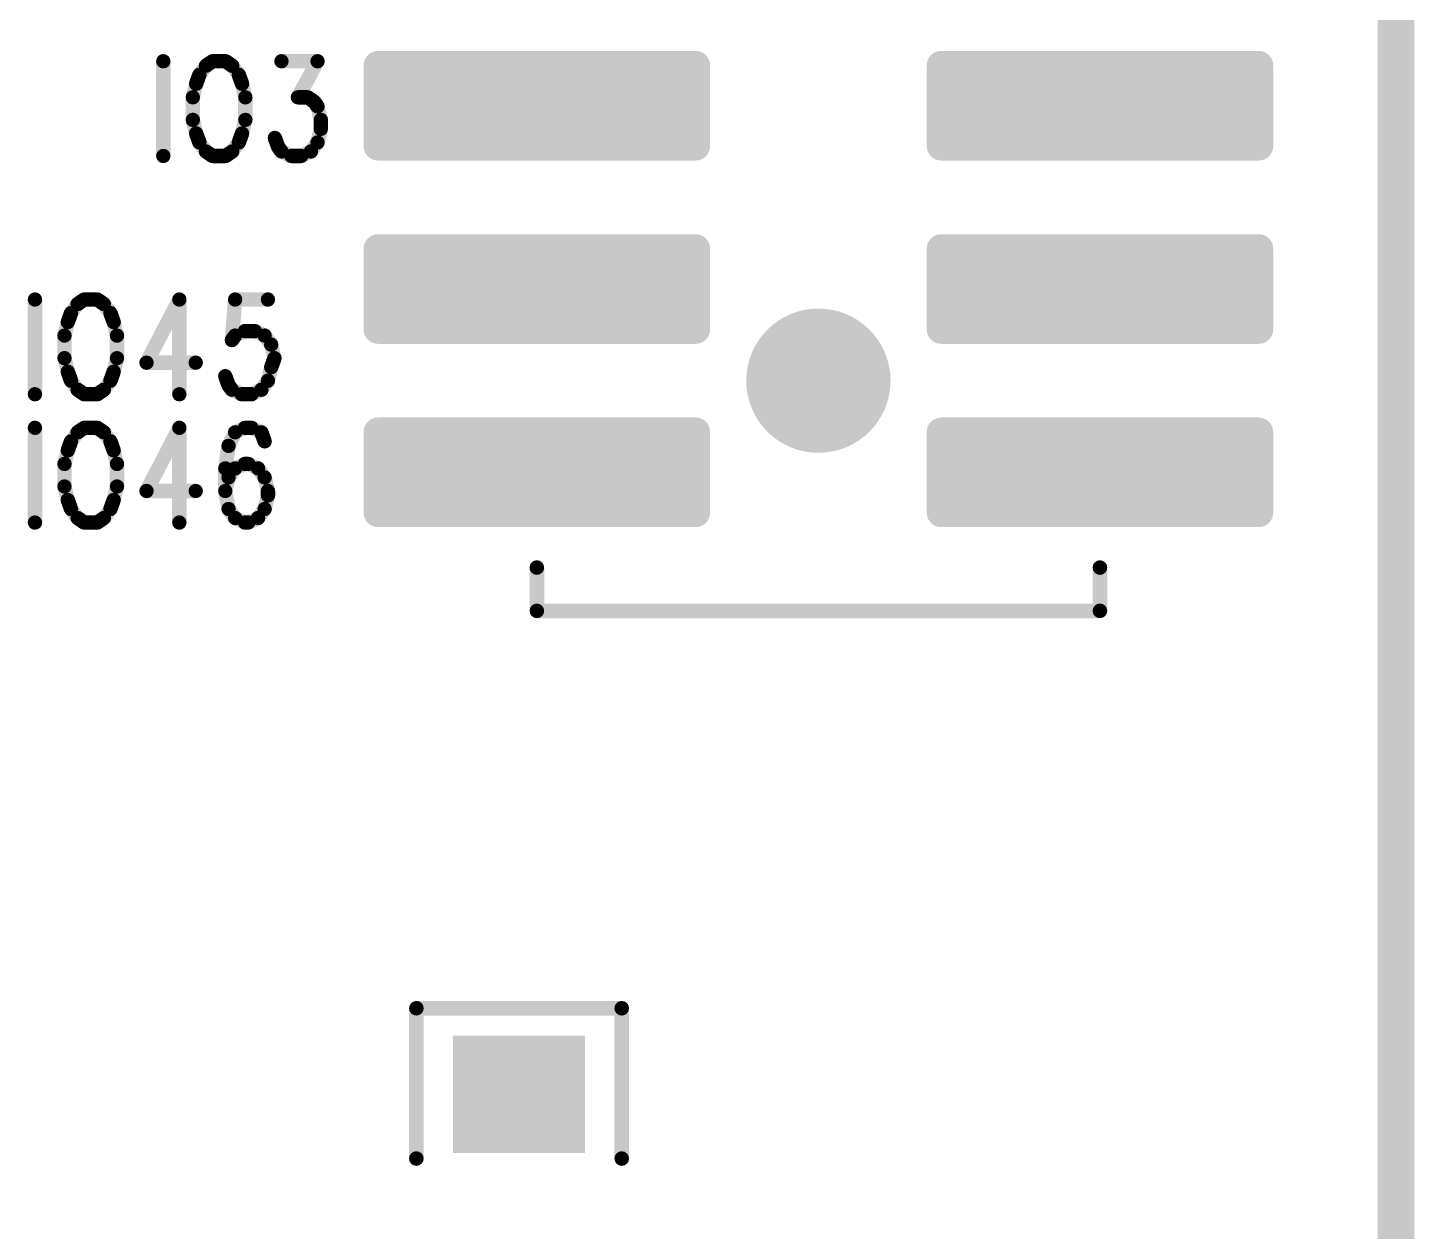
# Model space of a CAD drawing. Header units: millimetres. Extents: x 19.68 to 21.81, y 15.74 to 18.76.
# Drawn here: x 20.4931 to 20.8711, y 16.3347 to 16.663 of the extents above; entities that cross this region are included whole.
import ezdxf

# ---------------------------------------------------------------- set-up
doc = ezdxf.new("R2010")
doc.units = ezdxf.units.MM
doc.header["$MEASUREMENT"] = 0
doc.layers.get('0').update_dxf_attribs({"linetype": 'CONTINUOUS', "lineweight": 0})
doc.layers.add('01_TOP_PHO', color=90, linetype='CONTINUOUS', lineweight=0)

# ---------------------------------------------------------------- blocks, each defined once
blk = doc.blocks.new('ROUND_7')
h = blk.add_hatch(color=256)
edge = h.paths.add_edge_path(flags=0)
edge.add_arc((0, 0), 0.01968, 0, 360)
blk = doc.blocks.new('RECTANGLE_12')
blk.add_solid([(0.018, 0.016), (0.018, -0.016), (-0.018, 0.016), (-0.018, -0.016)])
blk = doc.blocks.new('ROUND_8')
h = blk.add_hatch(color=256)
edge = h.paths.add_edge_path(flags=0)
edge.add_arc((0, 0), 0.00393, 0, 360)
blk = doc.blocks.new('ROUND_10')
h = blk.add_hatch(color=256)
edge = h.paths.add_edge_path(flags=0)
edge.add_arc((0, 0), 0.00197, 0, 360)
blk = doc.blocks.new('ROUND_11')
h = blk.add_hatch(color=256)
edge = h.paths.add_edge_path(flags=0)
edge.add_arc((0, 0), 0.002, 0, 360)

msp = doc.modelspace()

# ---------------------------------------------------------------- linework, layer by layer
at = {"layer": '01_TOP_PHO', "lineweight": 211}
for points, const_width in [([(20.86614, 15.79803), (20.86614, 18.75003)], 0.01), ([(20.86614, 15.75197), (20.86614, 18.1063)], 0.004), ([(20.53004, 16.65387), (20.53004, 16.62803)], 0.00394), ([(20.54167, 16.65264), (20.53988, 16.65018)], 0.00394), ([(20.54346, 16.65387), (20.54167, 16.65264)], 0.00394), ([(20.54704, 16.65387), (20.54346, 16.65387)], 0.00394), ([(20.54883, 16.65264), (20.54704, 16.65387)], 0.00394), ([(20.55062, 16.65018), (20.54883, 16.65264)], 0.00394), ([(20.56225, 16.65387), (20.57209, 16.65387)], 0.00394), ([(20.57209, 16.65387), (20.56673, 16.64403)], 0.00394), ([(20.58858, 16.63071), (20.58858, 16.65276)], 0.00787), ([(20.58858, 16.65276), (20.6752, 16.65276)], 0.00787), ([(20.59055, 16.63071), (20.59055, 16.65276)], 0.00787), ([(20.59843, 16.63071), (20.59843, 16.65276)], 0.00787), ([(20.6063, 16.63071), (20.6063, 16.65276)], 0.00787), ([(20.61417, 16.63071), (20.61417, 16.65276)], 0.00787), ([(20.62205, 16.63071), (20.62205, 16.65276)], 0.00787), ([(20.62992, 16.63071), (20.62992, 16.65276)], 0.00787), ([(20.6378, 16.63071), (20.6378, 16.65276)], 0.00787), ([(20.64567, 16.63071), (20.64567, 16.65276)], 0.00787), ([(20.65354, 16.63071), (20.65354, 16.65276)], 0.00787), ([(20.66142, 16.63071), (20.66142, 16.65276)], 0.00787), ([(20.66929, 16.63071), (20.66929, 16.65276)], 0.00787), ([(20.6752, 16.65276), (20.6752, 16.63071)], 0.00787), ([(20.74213, 16.63071), (20.74213, 16.65276)], 0.00787), ([(20.74213, 16.65276), (20.82874, 16.65276)], 0.00787), ([(20.74803, 16.63071), (20.74803, 16.65276)], 0.00787), ([(20.75591, 16.63071), (20.75591, 16.65276)], 0.00787), ([(20.76378, 16.63071), (20.76378, 16.65276)], 0.00787), ([(20.77165, 16.63071), (20.77165, 16.65276)], 0.00787), ([(20.77953, 16.63071), (20.77953, 16.65276)], 0.00787), ([(20.7874, 16.63071), (20.7874, 16.65276)], 0.00787), ([(20.79528, 16.63071), (20.79528, 16.65276)], 0.00787), ([(20.80315, 16.63071), (20.80315, 16.65276)], 0.00787), ([(20.81102, 16.63071), (20.81102, 16.65276)], 0.00787), ([(20.8189, 16.63071), (20.8189, 16.65276)], 0.00787), ([(20.82677, 16.63071), (20.82677, 16.65276)], 0.00787), ([(20.82874, 16.65276), (20.82874, 16.63071)], 0.00787), ([(20.53988, 16.65018), (20.53899, 16.64772)], 0.00394), ([(20.55151, 16.64772), (20.55062, 16.65018)], 0.00394), ([(20.53899, 16.64772), (20.53809, 16.64403)], 0.00394), ([(20.55241, 16.64403), (20.55151, 16.64772)], 0.00394), ([(20.58858, 16.64567), (20.6752, 16.64567)], 0.00787), ([(20.74213, 16.64567), (20.82874, 16.64567)], 0.00787), ([(20.53809, 16.64403), (20.53809, 16.63787)], 0.00394), ([(20.55241, 16.63787), (20.55241, 16.64403)], 0.00394), ([(20.56673, 16.64403), (20.56941, 16.64403)], 0.00394), ([(20.56941, 16.64403), (20.5712, 16.6428)], 0.00394), ([(20.5712, 16.6428), (20.57209, 16.64156)], 0.00394), ([(20.57209, 16.64156), (20.57299, 16.63787)], 0.00394), ([(20.53809, 16.63787), (20.53899, 16.63418)], 0.00394), ([(20.55151, 16.63418), (20.55241, 16.63787)], 0.00394), ([(20.57299, 16.63787), (20.57299, 16.63541)], 0.00394), ([(20.58858, 16.6378), (20.6752, 16.6378)], 0.00787), ([(20.74213, 16.6378), (20.82874, 16.6378)], 0.00787), ([(20.53899, 16.63418), (20.53988, 16.63172)], 0.00394), ([(20.55062, 16.63172), (20.55151, 16.63418)], 0.00394), ([(20.57299, 16.63541), (20.57209, 16.63172)], 0.00394), ([(20.53988, 16.63172), (20.54167, 16.62926)], 0.00394), ([(20.54883, 16.62926), (20.55062, 16.63172)], 0.00394), ([(20.56136, 16.63049), (20.56046, 16.63295)], 0.00394), ([(20.56225, 16.62926), (20.56136, 16.63049)], 0.00394), ([(20.57209, 16.63172), (20.5703, 16.62926)], 0.00394), ([(20.6752, 16.63071), (20.58858, 16.63071)], 0.00787), ([(20.82874, 16.63071), (20.74213, 16.63071)], 0.00787), ([(20.54167, 16.62926), (20.54346, 16.62803)], 0.00394), ([(20.54346, 16.62803), (20.54704, 16.62803)], 0.00394), ([(20.54704, 16.62803), (20.54883, 16.62926)], 0.00394), ([(20.56494, 16.62803), (20.56225, 16.62926)], 0.00394), ([(20.56762, 16.62803), (20.56494, 16.62803)], 0.00394), ([(20.5703, 16.62926), (20.56762, 16.62803)], 0.00394), ([(20.58858, 16.58071), (20.58858, 16.60276)], 0.00787), ([(20.58858, 16.60276), (20.6752, 16.60276)], 0.00787), ([(20.59055, 16.58071), (20.59055, 16.60276)], 0.00787), ([(20.59843, 16.58071), (20.59843, 16.60276)], 0.00787), ([(20.6063, 16.58071), (20.6063, 16.60276)], 0.00787), ([(20.61417, 16.58071), (20.61417, 16.60276)], 0.00787), ([(20.62205, 16.58071), (20.62205, 16.60276)], 0.00787), ([(20.62992, 16.58071), (20.62992, 16.60276)], 0.00787), ([(20.6378, 16.58071), (20.6378, 16.60276)], 0.00787), ([(20.64567, 16.58071), (20.64567, 16.60276)], 0.00787), ([(20.65354, 16.58071), (20.65354, 16.60276)], 0.00787), ([(20.66142, 16.58071), (20.66142, 16.60276)], 0.00787), ([(20.66929, 16.58071), (20.66929, 16.60276)], 0.00787), ([(20.6752, 16.60276), (20.6752, 16.58071)], 0.00787), ([(20.74213, 16.58071), (20.74213, 16.60276)], 0.00787), ([(20.74213, 16.60276), (20.82874, 16.60276)], 0.00787), ([(20.74803, 16.58071), (20.74803, 16.60276)], 0.00787), ([(20.75591, 16.58071), (20.75591, 16.60276)], 0.00787), ([(20.76378, 16.58071), (20.76378, 16.60276)], 0.00787), ([(20.77165, 16.58071), (20.77165, 16.60276)], 0.00787), ([(20.77953, 16.58071), (20.77953, 16.60276)], 0.00787), ([(20.7874, 16.58071), (20.7874, 16.60276)], 0.00787), ([(20.79528, 16.58071), (20.79528, 16.60276)], 0.00787), ([(20.80315, 16.58071), (20.80315, 16.60276)], 0.00787), ([(20.81102, 16.58071), (20.81102, 16.60276)], 0.00787), ([(20.8189, 16.58071), (20.8189, 16.60276)], 0.00787), ([(20.82677, 16.58071), (20.82677, 16.60276)], 0.00787), ([(20.82874, 16.60276), (20.82874, 16.58071)], 0.00787), ([(20.58858, 16.59843), (20.6752, 16.59843)], 0.00787), ([(20.74213, 16.59843), (20.82874, 16.59843)], 0.00787), ([(20.58858, 16.59055), (20.6752, 16.59055)], 0.00787), ([(20.74213, 16.59055), (20.82874, 16.59055)], 0.00787), ([(20.49504, 16.58887), (20.49504, 16.56303)], 0.00394), ([(20.50846, 16.58887), (20.50667, 16.58764)], 0.00394), ([(20.51204, 16.58887), (20.50846, 16.58887)], 0.00394), ([(20.51383, 16.58764), (20.51204, 16.58887)], 0.00394), ([(20.53441, 16.58887), (20.52546, 16.57164)], 0.00394), ([(20.53441, 16.58887), (20.53441, 16.56303)], 0.00394), ([(20.54962, 16.58887), (20.54873, 16.5778)], 0.00394), ([(20.55857, 16.58887), (20.54962, 16.58887)], 0.00394), ([(20.50488, 16.58518), (20.50399, 16.58272)], 0.00394), ([(20.50667, 16.58764), (20.50488, 16.58518)], 0.00394), ([(20.51562, 16.58518), (20.51383, 16.58764)], 0.00394), ([(20.51651, 16.58272), (20.51562, 16.58518)], 0.00394), ([(20.58858, 16.58268), (20.6752, 16.58268)], 0.00787), ([(20.74213, 16.58268), (20.82874, 16.58268)], 0.00787), ([(20.50399, 16.58272), (20.50309, 16.57903)], 0.00394), ([(20.51741, 16.57903), (20.51651, 16.58272)], 0.00394), ([(20.54962, 16.57903), (20.5523, 16.58026)], 0.00394), ([(20.5523, 16.58026), (20.55499, 16.58026)], 0.00394), ([(20.55499, 16.58026), (20.55767, 16.57903)], 0.00394), ([(20.6752, 16.58071), (20.58858, 16.58071)], 0.00787), ([(20.82874, 16.58071), (20.74213, 16.58071)], 0.00787), ([(20.50309, 16.57903), (20.50309, 16.57287)], 0.00394), ([(20.51741, 16.57287), (20.51741, 16.57903)], 0.00394), ([(20.54873, 16.5778), (20.54962, 16.57903)], 0.00394), ([(20.55767, 16.57903), (20.55946, 16.57656)], 0.00394), ([(20.55946, 16.57656), (20.56036, 16.57287)], 0.00394), ([(20.50309, 16.57287), (20.50399, 16.56918)], 0.00394), ([(20.51651, 16.56918), (20.51741, 16.57287)], 0.00394), ([(20.56036, 16.57287), (20.55946, 16.57041)], 0.00394), ([(20.50399, 16.56918), (20.50488, 16.56672)], 0.00394), ([(20.51562, 16.56672), (20.51651, 16.56918)], 0.00394), ([(20.52546, 16.57164), (20.53888, 16.57164)], 0.00394), ([(20.55946, 16.57041), (20.55857, 16.56672)], 0.00394), ([(20.50488, 16.56672), (20.50667, 16.56426)], 0.00394), ([(20.51383, 16.56426), (20.51562, 16.56672)], 0.00394), ([(20.54783, 16.56549), (20.54694, 16.56795)], 0.00394), ([(20.54873, 16.56426), (20.54783, 16.56549)], 0.00394), ([(20.55857, 16.56672), (20.55678, 16.56426)], 0.00394), ([(20.50667, 16.56426), (20.50846, 16.56303)], 0.00394), ([(20.50846, 16.56303), (20.51204, 16.56303)], 0.00394), ([(20.51204, 16.56303), (20.51383, 16.56426)], 0.00394), ([(20.55141, 16.56303), (20.54873, 16.56426)], 0.00394), ([(20.55409, 16.56303), (20.55141, 16.56303)], 0.00394), ([(20.55678, 16.56426), (20.55409, 16.56303)], 0.00394), ([(20.49504, 16.55387), (20.49504, 16.52803)], 0.00394), ([(20.50846, 16.55387), (20.50667, 16.55264)], 0.00394), ([(20.51204, 16.55387), (20.50846, 16.55387)], 0.00394), ([(20.51383, 16.55264), (20.51204, 16.55387)], 0.00394), ([(20.53441, 16.55387), (20.52546, 16.53664)], 0.00394), ([(20.53441, 16.55387), (20.53441, 16.52803)], 0.00394), ([(20.5523, 16.55387), (20.54962, 16.55264)], 0.00394), ([(20.55409, 16.55387), (20.5523, 16.55387)], 0.00394), ([(20.55678, 16.55264), (20.55409, 16.55387)], 0.00394), ([(20.58858, 16.53071), (20.58858, 16.55276)], 0.00787), ([(20.58858, 16.55276), (20.6752, 16.55276)], 0.00787), ([(20.59055, 16.53071), (20.59055, 16.55276)], 0.00787), ([(20.59843, 16.53071), (20.59843, 16.55276)], 0.00787), ([(20.6063, 16.53071), (20.6063, 16.55276)], 0.00787), ([(20.61417, 16.53071), (20.61417, 16.55276)], 0.00787), ([(20.62205, 16.53071), (20.62205, 16.55276)], 0.00787), ([(20.62992, 16.53071), (20.62992, 16.55276)], 0.00787), ([(20.6378, 16.53071), (20.6378, 16.55276)], 0.00787), ([(20.64567, 16.53071), (20.64567, 16.55276)], 0.00787), ([(20.65354, 16.53071), (20.65354, 16.55276)], 0.00787), ([(20.66142, 16.53071), (20.66142, 16.55276)], 0.00787), ([(20.66929, 16.53071), (20.66929, 16.55276)], 0.00787), ([(20.6752, 16.55276), (20.6752, 16.53071)], 0.00787), ([(20.74213, 16.53071), (20.74213, 16.55276)], 0.00787), ([(20.74213, 16.55276), (20.82874, 16.55276)], 0.00787), ([(20.74803, 16.53071), (20.74803, 16.55276)], 0.00787), ([(20.75591, 16.53071), (20.75591, 16.55276)], 0.00787), ([(20.76378, 16.53071), (20.76378, 16.55276)], 0.00787), ([(20.77165, 16.53071), (20.77165, 16.55276)], 0.00787), ([(20.77953, 16.53071), (20.77953, 16.55276)], 0.00787), ([(20.7874, 16.53071), (20.7874, 16.55276)], 0.00787), ([(20.79528, 16.53071), (20.79528, 16.55276)], 0.00787), ([(20.80315, 16.53071), (20.80315, 16.55276)], 0.00787), ([(20.81102, 16.53071), (20.81102, 16.55276)], 0.00787), ([(20.8189, 16.53071), (20.8189, 16.55276)], 0.00787), ([(20.82677, 16.53071), (20.82677, 16.55276)], 0.00787), ([(20.82874, 16.55276), (20.82874, 16.53071)], 0.00787), ([(20.50488, 16.55018), (20.50399, 16.54772)], 0.00394), ([(20.50667, 16.55264), (20.50488, 16.55018)], 0.00394), ([(20.51562, 16.55018), (20.51383, 16.55264)], 0.00394), ([(20.51651, 16.54772), (20.51562, 16.55018)], 0.00394), ([(20.54962, 16.55264), (20.54783, 16.54895)], 0.00394), ([(20.55767, 16.55018), (20.55678, 16.55264)], 0.00394), ([(20.58858, 16.55118), (20.6752, 16.55118)], 0.00787), ([(20.74213, 16.55118), (20.82874, 16.55118)], 0.00787), ([(20.50399, 16.54772), (20.50309, 16.54403)], 0.00394), ([(20.51741, 16.54403), (20.51651, 16.54772)], 0.00394), ([(20.54783, 16.54895), (20.54694, 16.5428)], 0.00394), ([(20.50309, 16.54403), (20.50309, 16.53787)], 0.00394), ([(20.51741, 16.53787), (20.51741, 16.54403)], 0.00394), ([(20.54694, 16.5428), (20.54694, 16.53664)], 0.00394), ([(20.54962, 16.5428), (20.54783, 16.54033)], 0.00394), ([(20.5523, 16.54403), (20.54962, 16.5428)], 0.00394), ([(20.5532, 16.54403), (20.5523, 16.54403)], 0.00394), ([(20.55588, 16.5428), (20.5532, 16.54403)], 0.00394), ([(20.55767, 16.54033), (20.55588, 16.5428)], 0.00394), ([(20.58858, 16.54331), (20.6752, 16.54331)], 0.00787), ([(20.74213, 16.54331), (20.82874, 16.54331)], 0.00787), ([(20.54783, 16.54033), (20.54694, 16.53664)], 0.00394), ([(20.55857, 16.53664), (20.55767, 16.54033)], 0.00394), ([(20.50309, 16.53787), (20.50399, 16.53418)], 0.00394), ([(20.51651, 16.53418), (20.51741, 16.53787)], 0.00394), ([(20.52546, 16.53664), (20.53888, 16.53664)], 0.00394), ([(20.54694, 16.53664), (20.54783, 16.53172)], 0.00394), ([(20.55767, 16.53172), (20.55857, 16.53541)], 0.00394), ([(20.55857, 16.53541), (20.55857, 16.53664)], 0.00394), ([(20.58858, 16.53543), (20.6752, 16.53543)], 0.00787), ([(20.74213, 16.53543), (20.82874, 16.53543)], 0.00787), ([(20.50399, 16.53418), (20.50488, 16.53172)], 0.00394), ([(20.50488, 16.53172), (20.50667, 16.52926)], 0.00394), ([(20.51383, 16.52926), (20.51562, 16.53172)], 0.00394), ([(20.51562, 16.53172), (20.51651, 16.53418)], 0.00394), ([(20.54783, 16.53172), (20.54962, 16.52926)], 0.00394), ([(20.55588, 16.52926), (20.55767, 16.53172)], 0.00394), ([(20.6752, 16.53071), (20.58858, 16.53071)], 0.00787), ([(20.82874, 16.53071), (20.74213, 16.53071)], 0.00787), ([(20.50667, 16.52926), (20.50846, 16.52803)], 0.00394), ([(20.50846, 16.52803), (20.51204, 16.52803)], 0.00394), ([(20.51204, 16.52803), (20.51383, 16.52926)], 0.00394), ([(20.54962, 16.52926), (20.5523, 16.52803)], 0.00394), ([(20.5523, 16.52803), (20.5532, 16.52803)], 0.00394), ([(20.5532, 16.52803), (20.55588, 16.52926)], 0.00394), ([(20.63189, 16.50394), (20.63189, 16.51575)], 0.004), ([(20.78543, 16.51575), (20.78543, 16.50394)], 0.004), ([(20.78543, 16.50394), (20.63189, 16.50394)], 0.004), ([(20.65504, 16.39553), (20.59904, 16.39553)], 0.004), ([(20.59904, 16.39553), (20.59904, 16.35453)], 0.004), ([(20.65504, 16.35453), (20.65504, 16.39553)], 0.004)]:
    msp.add_lwpolyline(points, dxfattribs=dict(at, const_width=const_width))

# ---------------------------------------------------------------- block references
at = {"layer": '01_TOP_PHO'}
for name, p in [('ROUND_10', (20.53004, 16.65387)), ('ROUND_10', (20.54167, 16.65264)), ('ROUND_10', (20.54346, 16.65387)), ('ROUND_10', (20.54346, 16.65387)), ('ROUND_10', (20.54704, 16.65387)), ('ROUND_10', (20.54883, 16.65264)), ('ROUND_10', (20.56225, 16.65387)), ('ROUND_10', (20.57209, 16.65387)), ('ROUND_8', (20.58858, 16.65276)), ('ROUND_8', (20.59055, 16.65276)), ('ROUND_8', (20.59843, 16.65276)), ('ROUND_8', (20.6063, 16.65276)), ('ROUND_8', (20.61417, 16.65276)), ('ROUND_8', (20.62205, 16.65276)), ('ROUND_8', (20.62992, 16.65276)), ('ROUND_8', (20.6378, 16.65276)), ('ROUND_8', (20.64567, 16.65276)), ('ROUND_8', (20.65354, 16.65276)), ('ROUND_8', (20.66142, 16.65276)), ('ROUND_8', (20.66929, 16.65276)), ('ROUND_8', (20.6752, 16.65276)), ('ROUND_8', (20.74213, 16.65276)), ('ROUND_8', (20.74803, 16.65276)), ('ROUND_8', (20.75591, 16.65276)), ('ROUND_8', (20.76378, 16.65276)), ('ROUND_8', (20.77165, 16.65276)), ('ROUND_8', (20.77953, 16.65276)), ('ROUND_8', (20.7874, 16.65276)), ('ROUND_8', (20.79528, 16.65276)), ('ROUND_8', (20.80315, 16.65276)), ('ROUND_8', (20.81102, 16.65276)), ('ROUND_8', (20.8189, 16.65276)), ('ROUND_8', (20.82677, 16.65276)), ('ROUND_8', (20.82874, 16.65276)), ('ROUND_10', (20.53988, 16.65018)), ('ROUND_10', (20.55062, 16.65018)), ('ROUND_10', (20.53899, 16.64772)), ('ROUND_10', (20.55151, 16.64772)), ('ROUND_8', (20.58858, 16.64567)), ('ROUND_8', (20.6752, 16.64567)), ('ROUND_8', (20.74213, 16.64567)), ('ROUND_8', (20.82874, 16.64567)), ('ROUND_10', (20.53809, 16.64403)), ('ROUND_10', (20.55241, 16.64403)), ('ROUND_10', (20.56673, 16.64403)), ('ROUND_10', (20.56941, 16.64403)), ('ROUND_10', (20.5712, 16.6428)), ('ROUND_10', (20.57209, 16.64156)), ('ROUND_10', (20.53809, 16.63787)), ('ROUND_10', (20.55241, 16.63787)), ('ROUND_10', (20.57299, 16.63787)), ('ROUND_8', (20.58858, 16.6378)), ('ROUND_8', (20.6752, 16.6378)), ('ROUND_8', (20.74213, 16.6378)), ('ROUND_8', (20.82874, 16.6378)), ('ROUND_10', (20.53899, 16.63418)), ('ROUND_10', (20.55151, 16.63418)), ('ROUND_10', (20.57299, 16.63541)), ('ROUND_10', (20.53988, 16.63172)), ('ROUND_10', (20.55062, 16.63172)), ('ROUND_10', (20.56046, 16.63295)), ('ROUND_10', (20.56136, 16.63049)), ('ROUND_10', (20.57209, 16.63172)), ('ROUND_8', (20.58858, 16.63071)), ('ROUND_8', (20.58858, 16.63071)), ('ROUND_8', (20.59055, 16.63071)), ('ROUND_8', (20.59843, 16.63071)), ('ROUND_8', (20.6063, 16.63071)), ('ROUND_8', (20.61417, 16.63071)), ('ROUND_8', (20.62205, 16.63071)), ('ROUND_8', (20.62992, 16.63071)), ('ROUND_8', (20.6378, 16.63071)), ('ROUND_8', (20.64567, 16.63071)), ('ROUND_8', (20.65354, 16.63071)), ('ROUND_8', (20.66142, 16.63071)), ('ROUND_8', (20.66929, 16.63071)), ('ROUND_8', (20.6752, 16.63071)), ('ROUND_8', (20.74213, 16.63071)), ('ROUND_8', (20.74213, 16.63071)), ('ROUND_8', (20.74803, 16.63071)), ('ROUND_8', (20.75591, 16.63071)), ('ROUND_8', (20.76378, 16.63071)), ('ROUND_8', (20.77165, 16.63071)), ('ROUND_8', (20.77953, 16.63071)), ('ROUND_8', (20.7874, 16.63071)), ('ROUND_8', (20.79528, 16.63071)), ('ROUND_8', (20.80315, 16.63071)), ('ROUND_8', (20.81102, 16.63071)), ('ROUND_8', (20.8189, 16.63071)), ('ROUND_8', (20.82677, 16.63071)), ('ROUND_8', (20.82874, 16.63071)), ('ROUND_10', (20.53004, 16.62803)), ('ROUND_10', (20.54167, 16.62926)), ('ROUND_10', (20.54346, 16.62803)), ('ROUND_10', (20.54704, 16.62803)), ('ROUND_10', (20.54883, 16.62926)), ('ROUND_10', (20.56225, 16.62926)), ('ROUND_10', (20.56494, 16.62803)), ('ROUND_10', (20.56762, 16.62803)), ('ROUND_10', (20.5703, 16.62926)), ('ROUND_8', (20.58858, 16.60276)), ('ROUND_8', (20.59055, 16.60276)), ('ROUND_8', (20.59843, 16.60276)), ('ROUND_8', (20.6063, 16.60276)), ('ROUND_8', (20.61417, 16.60276)), ('ROUND_8', (20.62205, 16.60276)), ('ROUND_8', (20.62992, 16.60276)), ('ROUND_8', (20.6378, 16.60276)), ('ROUND_8', (20.64567, 16.60276)), ('ROUND_8', (20.65354, 16.60276)), ('ROUND_8', (20.66142, 16.60276)), ('ROUND_8', (20.66929, 16.60276)), ('ROUND_8', (20.6752, 16.60276)), ('ROUND_8', (20.74213, 16.60276)), ('ROUND_8', (20.74803, 16.60276)), ('ROUND_8', (20.75591, 16.60276)), ('ROUND_8', (20.76378, 16.60276)), ('ROUND_8', (20.77165, 16.60276)), ('ROUND_8', (20.77953, 16.60276)), ('ROUND_8', (20.7874, 16.60276)), ('ROUND_8', (20.79528, 16.60276)), ('ROUND_8', (20.80315, 16.60276)), ('ROUND_8', (20.81102, 16.60276)), ('ROUND_8', (20.8189, 16.60276)), ('ROUND_8', (20.82677, 16.60276)), ('ROUND_8', (20.82874, 16.60276)), ('ROUND_8', (20.58858, 16.59843)), ('ROUND_8', (20.6752, 16.59843)), ('ROUND_8', (20.74213, 16.59843)), ('ROUND_8', (20.82874, 16.59843)), ('ROUND_8', (20.58858, 16.59055)), ('ROUND_8', (20.6752, 16.59055)), ('ROUND_8', (20.74213, 16.59055)), ('ROUND_8', (20.82874, 16.59055)), ('ROUND_10', (20.49504, 16.58887)), ('ROUND_10', (20.50846, 16.58887)), ('ROUND_10', (20.50846, 16.58887)), ('ROUND_10', (20.51204, 16.58887)), ('ROUND_10', (20.53441, 16.58887)), ('ROUND_10', (20.53441, 16.58887)), ('ROUND_10', (20.54962, 16.58887)), ('ROUND_10', (20.55857, 16.58887)), ('ROUND_10', (20.50488, 16.58518)), ('ROUND_10', (20.50667, 16.58764)), ('ROUND_10', (20.51383, 16.58764)), ('ROUND_10', (20.51562, 16.58518)), ('ROUND_8', (20.58858, 16.58268)), ('ROUND_8', (20.6752, 16.58268)), ('ROUND_7', (20.70866, 16.56673)), ('ROUND_8', (20.74213, 16.58268)), ('ROUND_8', (20.82874, 16.58268)), ('ROUND_10', (20.50399, 16.58272)), ('ROUND_10', (20.51651, 16.58272)), ('ROUND_10', (20.5523, 16.58026)), ('ROUND_10', (20.55499, 16.58026)), ('ROUND_8', (20.58858, 16.58071)), ('ROUND_8', (20.58858, 16.58071)), ('ROUND_8', (20.59055, 16.58071)), ('ROUND_8', (20.59843, 16.58071)), ('ROUND_8', (20.6063, 16.58071)), ('ROUND_8', (20.61417, 16.58071)), ('ROUND_8', (20.62205, 16.58071)), ('ROUND_8', (20.62992, 16.58071)), ('ROUND_8', (20.6378, 16.58071)), ('ROUND_8', (20.64567, 16.58071)), ('ROUND_8', (20.65354, 16.58071)), ('ROUND_8', (20.66142, 16.58071)), ('ROUND_8', (20.66929, 16.58071)), ('ROUND_8', (20.6752, 16.58071)), ('ROUND_8', (20.74213, 16.58071)), ('ROUND_8', (20.74213, 16.58071)), ('ROUND_8', (20.74803, 16.58071)), ('ROUND_8', (20.75591, 16.58071)), ('ROUND_8', (20.76378, 16.58071)), ('ROUND_8', (20.77165, 16.58071)), ('ROUND_8', (20.77953, 16.58071)), ('ROUND_8', (20.7874, 16.58071)), ('ROUND_8', (20.79528, 16.58071)), ('ROUND_8', (20.80315, 16.58071)), ('ROUND_8', (20.81102, 16.58071)), ('ROUND_8', (20.8189, 16.58071)), ('ROUND_8', (20.82677, 16.58071)), ('ROUND_8', (20.82874, 16.58071)), ('ROUND_10', (20.50309, 16.57903)), ('ROUND_10', (20.51741, 16.57903)), ('ROUND_10', (20.54873, 16.5778)), ('ROUND_10', (20.54962, 16.57903)), ('ROUND_10', (20.55767, 16.57903)), ('ROUND_10', (20.55946, 16.57656)), ('ROUND_10', (20.50309, 16.57287)), ('ROUND_10', (20.51741, 16.57287)), ('ROUND_10', (20.56036, 16.57287)), ('ROUND_10', (20.50399, 16.56918)), ('ROUND_10', (20.51651, 16.56918)), ('ROUND_10', (20.52546, 16.57164)), ('ROUND_10', (20.53888, 16.57164)), ('ROUND_10', (20.55946, 16.57041)), ('ROUND_10', (20.50488, 16.56672)), ('ROUND_10', (20.51562, 16.56672)), ('ROUND_10', (20.54694, 16.56795)), ('ROUND_10', (20.54783, 16.56549)), ('ROUND_10', (20.55857, 16.56672)), ('ROUND_10', (20.49504, 16.56303)), ('ROUND_10', (20.50667, 16.56426)), ('ROUND_10', (20.50846, 16.56303)), ('ROUND_10', (20.51204, 16.56303)), ('ROUND_10', (20.51383, 16.56426)), ('ROUND_10', (20.53441, 16.56303)), ('ROUND_10', (20.54873, 16.56426)), ('ROUND_10', (20.55141, 16.56303)), ('ROUND_10', (20.55409, 16.56303)), ('ROUND_10', (20.55678, 16.56426)), ('ROUND_10', (20.49504, 16.55387)), ('ROUND_10', (20.50846, 16.55387)), ('ROUND_10', (20.50846, 16.55387)), ('ROUND_10', (20.51204, 16.55387)), ('ROUND_10', (20.53441, 16.55387)), ('ROUND_10', (20.53441, 16.55387)), ('ROUND_10', (20.5523, 16.55387)), ('ROUND_10', (20.55409, 16.55387)), ('ROUND_8', (20.58858, 16.55276)), ('ROUND_8', (20.59055, 16.55276)), ('ROUND_8', (20.59843, 16.55276)), ('ROUND_8', (20.6063, 16.55276)), ('ROUND_8', (20.61417, 16.55276)), ('ROUND_8', (20.62205, 16.55276)), ('ROUND_8', (20.62992, 16.55276)), ('ROUND_8', (20.6378, 16.55276)), ('ROUND_8', (20.64567, 16.55276)), ('ROUND_8', (20.65354, 16.55276)), ('ROUND_8', (20.66142, 16.55276)), ('ROUND_8', (20.66929, 16.55276)), ('ROUND_8', (20.6752, 16.55276)), ('ROUND_8', (20.74213, 16.55276)), ('ROUND_8', (20.74803, 16.55276)), ('ROUND_8', (20.75591, 16.55276)), ('ROUND_8', (20.76378, 16.55276)), ('ROUND_8', (20.77165, 16.55276)), ('ROUND_8', (20.77953, 16.55276)), ('ROUND_8', (20.7874, 16.55276)), ('ROUND_8', (20.79528, 16.55276)), ('ROUND_8', (20.80315, 16.55276)), ('ROUND_8', (20.81102, 16.55276)), ('ROUND_8', (20.8189, 16.55276)), ('ROUND_8', (20.82677, 16.55276)), ('ROUND_8', (20.82874, 16.55276)), ('ROUND_10', (20.50488, 16.55018)), ('ROUND_10', (20.50667, 16.55264)), ('ROUND_10', (20.51383, 16.55264)), ('ROUND_10', (20.51562, 16.55018)), ('ROUND_10', (20.54962, 16.55264)), ('ROUND_10', (20.55678, 16.55264)), ('ROUND_10', (20.55767, 16.55018)), ('ROUND_8', (20.58858, 16.55118)), ('ROUND_8', (20.6752, 16.55118)), ('ROUND_8', (20.74213, 16.55118)), ('ROUND_8', (20.82874, 16.55118)), ('ROUND_10', (20.50399, 16.54772)), ('ROUND_10', (20.51651, 16.54772)), ('ROUND_10', (20.54783, 16.54895)), ('ROUND_10', (20.50309, 16.54403)), ('ROUND_10', (20.51741, 16.54403)), ('ROUND_10', (20.54694, 16.5428)), ('ROUND_10', (20.54962, 16.5428)), ('ROUND_10', (20.5523, 16.54403)), ('ROUND_10', (20.5532, 16.54403)), ('ROUND_10', (20.55588, 16.5428)), ('ROUND_8', (20.58858, 16.54331)), ('ROUND_8', (20.6752, 16.54331)), ('ROUND_8', (20.74213, 16.54331)), ('ROUND_8', (20.82874, 16.54331)), ('ROUND_10', (20.54783, 16.54033)), ('ROUND_10', (20.55767, 16.54033)), ('ROUND_10', (20.50309, 16.53787)), ('ROUND_10', (20.51741, 16.53787)), ('ROUND_10', (20.52546, 16.53664)), ('ROUND_10', (20.53888, 16.53664)), ('ROUND_10', (20.54694, 16.53664)), ('ROUND_10', (20.54694, 16.53664)), ('ROUND_10', (20.55857, 16.53664)), ('ROUND_10', (20.55857, 16.53541)), ('ROUND_8', (20.58858, 16.53543)), ('ROUND_8', (20.6752, 16.53543)), ('ROUND_8', (20.74213, 16.53543)), ('ROUND_8', (20.82874, 16.53543)), ('ROUND_10', (20.50399, 16.53418)), ('ROUND_10', (20.50488, 16.53172)), ('ROUND_10', (20.51562, 16.53172)), ('ROUND_10', (20.51651, 16.53418)), ('ROUND_10', (20.54783, 16.53172)), ('ROUND_10', (20.55767, 16.53172)), ('ROUND_8', (20.58858, 16.53071)), ('ROUND_8', (20.58858, 16.53071)), ('ROUND_8', (20.59055, 16.53071)), ('ROUND_8', (20.59843, 16.53071)), ('ROUND_8', (20.6063, 16.53071)), ('ROUND_8', (20.61417, 16.53071)), ('ROUND_8', (20.62205, 16.53071)), ('ROUND_8', (20.62992, 16.53071)), ('ROUND_8', (20.6378, 16.53071)), ('ROUND_8', (20.64567, 16.53071)), ('ROUND_8', (20.65354, 16.53071)), ('ROUND_8', (20.66142, 16.53071)), ('ROUND_8', (20.66929, 16.53071)), ('ROUND_8', (20.6752, 16.53071)), ('ROUND_8', (20.74213, 16.53071)), ('ROUND_8', (20.74213, 16.53071)), ('ROUND_8', (20.74803, 16.53071)), ('ROUND_8', (20.75591, 16.53071)), ('ROUND_8', (20.76378, 16.53071)), ('ROUND_8', (20.77165, 16.53071)), ('ROUND_8', (20.77953, 16.53071)), ('ROUND_8', (20.7874, 16.53071)), ('ROUND_8', (20.79528, 16.53071)), ('ROUND_8', (20.80315, 16.53071)), ('ROUND_8', (20.81102, 16.53071)), ('ROUND_8', (20.8189, 16.53071)), ('ROUND_8', (20.82677, 16.53071)), ('ROUND_8', (20.82874, 16.53071)), ('ROUND_10', (20.49504, 16.52803)), ('ROUND_10', (20.50667, 16.52926)), ('ROUND_10', (20.50846, 16.52803)), ('ROUND_10', (20.51204, 16.52803)), ('ROUND_10', (20.51383, 16.52926)), ('ROUND_10', (20.53441, 16.52803)), ('ROUND_10', (20.54962, 16.52926)), ('ROUND_10', (20.5523, 16.52803)), ('ROUND_10', (20.5532, 16.52803)), ('ROUND_10', (20.55588, 16.52926)), ('ROUND_11', (20.63189, 16.51575)), ('ROUND_11', (20.78543, 16.51575)), ('ROUND_11', (20.63189, 16.50394)), ('ROUND_11', (20.78543, 16.50394)), ('ROUND_11', (20.59904, 16.39553)), ('ROUND_11', (20.65504, 16.39553)), ('RECTANGLE_12', (20.62704, 16.37203)), ('ROUND_11', (20.59904, 16.35453)), ('ROUND_11', (20.65504, 16.35453))]:
    msp.add_blockref(name, p, dxfattribs=at)

doc.saveas('drawing.dxf')
